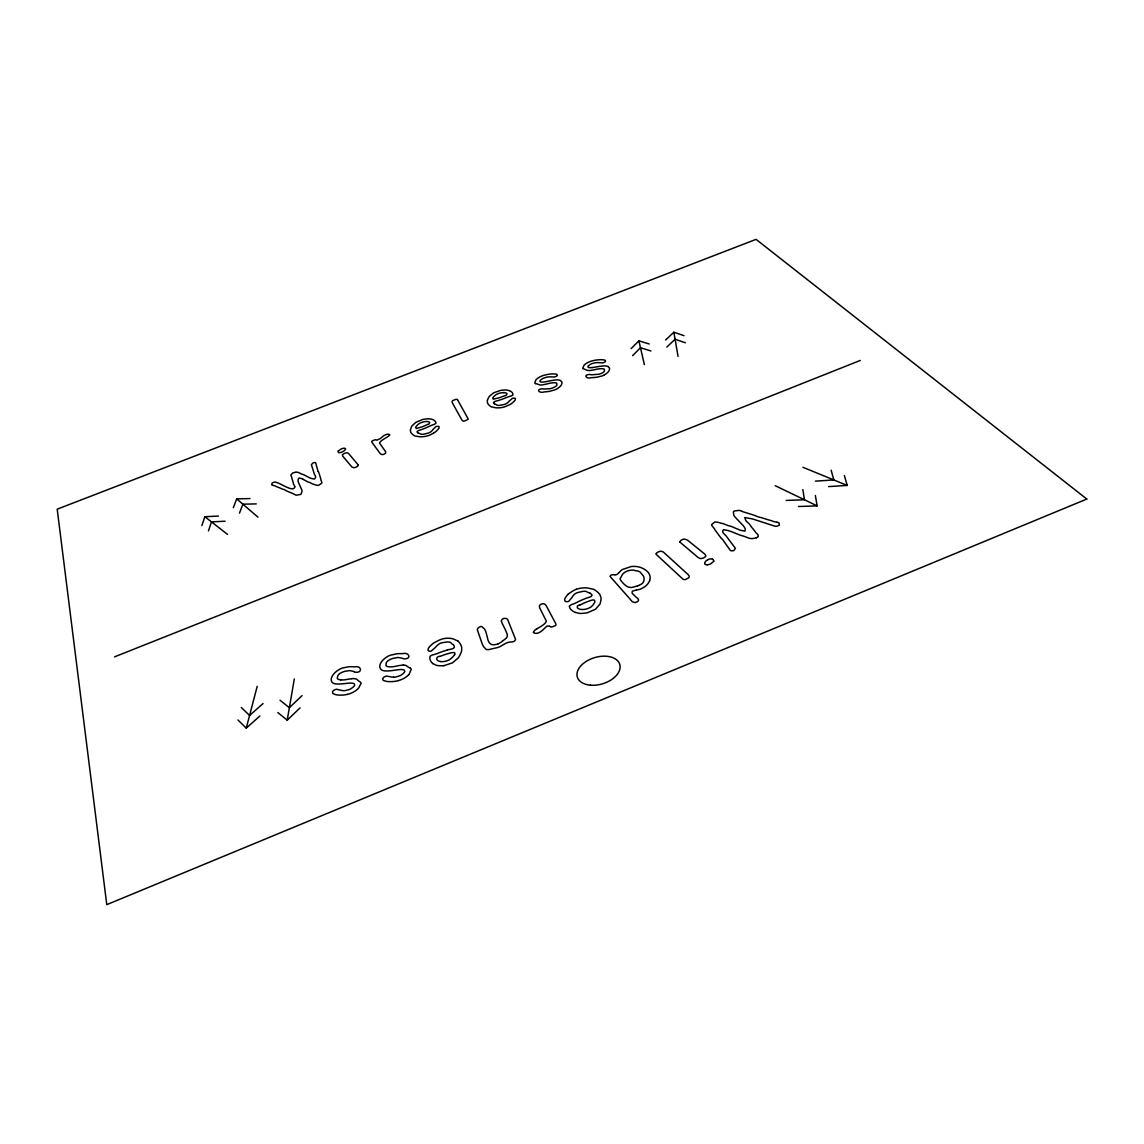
<?xml version="1.0" encoding="UTF-8"?>
<svg xmlns="http://www.w3.org/2000/svg" width="1144" height="1144" viewBox="0 0 1144 1144"><rect width="100%" height="100%" fill="white"/><g stroke="black" fill="none" stroke-linecap="round" stroke-linejoin="round"><path stroke-width="1.5" d="M277.82 712.526L287.215 720.177L294.308 678.978M237.952 719.976L246.26 728.127L257.2 686.328M208.465 530.873L211.483 521.864L225.125 521.221M713.613 561.504L710.853 563.72A5.048 2.903 -13.3 0 1 707.307 564.793M201.845 525.611L204.89 516.716L218.404 516.058M239.496 513.113L242.885 504.189L256.256 503.889M233.29 507.693L236.708 498.884L249.95 498.555M454.654 654.597C456.628 650.707 449.077 653.396 447.433 653.81A40.011 23.867 -20.5 0 0 442.785 655.34L439.954 656.37M338.381 450.822L341.041 449.063A4.075 1.916 -20.2 0 1 343.886 448.233A3.275 1.53 -20.2 0 1 345.545 448.734A4.848 2.274 -20.2 0 1 342.442 451.794A3.847 1.802 -20.2 0 1 340.097 452.638A2.717 1.273 -20.2 0 1 338.467 452.438M408.708 674.66L409.194 674.03A7.036 4.118 -21.5 0 0 409.967 672.243A7.164 4.204 -21.2 0 1 410.11 671.7A2.488 1.459 -21.3 0 1 410.381 671.256A9.309 5.463 -21.2 0 1 410.911 670.227L411.168 669.454A5.048 2.946 -21.4 0 0 411.139 668.983L410.367 668.125M618.89 572.701L620.72 570.842A13.113 7.536 -15.2 0 1 622.093 569.626L631.116 566.552A17.475 10.053 -15.3 0 1 637.937 566.752A21.064 12.141 -15.4 0 1 640.926 567.567L643.614 568.797A35.564 20.592 -15.7 0 1 647.876 572.1A22.837 13.199 -15.4 0 1 649.606 574.932A25.597 14.786 -15.4 0 1 650.021 576.562L650.121 577.677A21.293 12.298 -15.3 0 1 649.663 580.494M618.647 572.972L617.288 574.259A1.845 1.058 -15.6 0 1 615.829 574.746A8.265 4.719 -15.6 0 1 615.143 574.788L615.143 574.788M632.603 355.655L640.483 347.733L650.95 350.979M631.059 348.663L638.881 340.826L649.263 344.001M287.215 720.177L300.085 707.864M302.102 695.595L289.361 707.707L280.037 700.228M666.809 347.09L675.089 339.253L685.342 342.757M568.454 593.893L572.386 591.262A23.366 13.599 -16.5 0 1 576.333 589.231M665.651 339.982L673.873 332.232L684.04 335.678M246.26 728.127L259.888 716.015M263.063 703.56L249.578 715.472L241.312 707.507M503.117 640.626L502.874 640.812A33.29 19.305 -19.3 0 1 500.371 642.642A7.751 4.547 -19 0 1 497.912 643.915M536.693 628.928L540.011 626.969A21.493 12.512 -18 0 0 543.443 624.696L544.501 623.78A9.867 5.777 -17.8 0 0 545.817 622.25A4.919 2.889 -17.7 0 0 546.274 621.02L539.839 608.15A11.726 6.778 -17.4 0 1 539.453 607.021A7.879 4.562 -17.5 0 1 539.453 606.048A3.403 1.959 -17.6 0 1 540.025 604.962A2.374 1.373 -17.6 0 1 540.483 604.59L541.069 604.246A3.847 2.216 -17.6 0 1 541.841 603.932L542.671 603.746A2.159 1.244 -17.6 0 1 543.4 603.746L543.629 603.789A5.577 3.232 -17.6 0 1 544.658 604.189L545.03 604.418A9.838 5.706 -17.7 0 1 546.231 605.748L555.655 623.437A9.166 5.405 -17.6 0 1 555.97 624.738A2.646 1.559 -17.5 0 1 555.483 625.639L551.823 626.983A4.476 2.631 -17.4 0 1 550.55 626.697L550.464 626.655M433.776 433.004L435.535 431.846A19.705 9.338 -18.8 0 0 438.038 429.343A12.87 6.106 -18.7 0 0 439.053 427.885L439.053 426.712A2.903 1.373 -18.5 0 0 438.252 426.34L437.008 426.326A2.56 1.216 -18.5 0 0 435.964 426.569L433.161 429.286A17.174 8.137 -18.8 0 1 432.06 430.673A8.022 3.804 -18.7 0 1 430.73 431.846A4.719 2.245 -18.7 0 1 428.9 432.832L428.557 432.961A9.109 4.319 -18.7 0 1 427.713 433.218L424.438 434.048A13.699 6.492 -18.7 0 1 423.666 434.219L421.821 434.348A6.063 2.889 -18.7 0 1 420.835 434.077L420.491 433.891A2.059 0.987 -18.8 0 0 420.134 433.719A2.102 1.001 -18.8 0 1 419.791 433.562L419.591 433.476A19.219 9.095 -18.5 0 1 418.575 433.19A5.076 2.417 -18.8 0 1 418.018 432.933M433.39 433.218L432.146 433.876A19.033 9.009 -18.7 0 1 428.8 435.492L426.383 436.164A15.144 7.179 -18.7 0 1 420.177 436.793L418.246 436.55A16.416 7.865 -19.1 0 0 417.231 436.364L416.23 436.221A8.923 4.233 -18.8 0 1 415.343 436.093A3.718 1.773 -18.9 0 1 414.657 435.807A31.203 14.758 -18.4 0 1 410.839 432.489L410.41 430.487A27.856 13.199 -18.5 0 1 410.539 429.4L411.225 427.427A4.633 2.174 -19 0 0 411.497 426.898A11.268 5.32 -18.7 0 1 411.926 425.968L415.944 422.265L422.637 419.505A22.608 10.725 -18.8 0 1 428.557 418.761L431.86 419.276A2.445 1.144 -18.6 0 1 432.275 419.39A22.208 10.51 -18.9 0 1 434.277 420.463A19.162 9.066 -18.8 0 1 435.621 421.85L435.935 423.323L434.262 424.395A3.232 1.53 -18.5 0 1 433.633 424.567A5.763 2.746 -18.5 0 0 432.389 424.982A28.314 13.599 -18.5 0 0 429.043 426.469A27.599 12.899 -18.7 0 1 425.697 427.942L422.551 429.214A9.166 4.319 -18.8 0 1 420.491 429.929A9.252 4.404 -18.8 0 0 418.447 430.63L418.161 430.759A1.544 0.729 -18.8 0 0 417.531 431.202A7.179 3.418 -18.7 0 0 417.031 431.817L417.145 432.003A13.671 6.478 -18.6 0 0 417.975 432.947M639.053 585.342L641.441 584.083A6.435 3.718 -15.1 0 0 642.942 582.682L643.2 582.296A12.141 7.021 -15.2 0 0 644.015 580.323L644.115 579.121A23.738 13.714 -15.5 0 0 643.428 576.033L640.154 572.072A9.853 5.677 -15.2 0 0 639.324 571.6L639.053 571.485A8.995 5.177 -15.2 0 0 637.322 570.956A5.949 3.418 -15.2 0 0 636.379 570.813A7.922 4.533 -15 0 1 635.435 570.684L634.763 570.513A9.538 5.448 -15 0 1 633.662 570.084C628.986 569.826 623.151 571.7 621.378 576.39A9.781 5.606 -15.7 0 1 621.092 577.034L620.305 578.349A4.161 2.402 -15.4 0 0 620.22 579.55L622.593 582.611A40.383 23.152 -14.6 0 0 623.022 583.082L623.995 584.055A35.364 20.306 -14.7 0 0 626.097 585.757A18.533 10.696 -15 0 0 628.599 587.129L631.231 587.53A4.962 2.874 -15.3 0 0 632.26 587.344A15.759 9.223 -15.2 0 1 633.247 587.115A6.964 4.033 -15.3 0 0 634.019 586.858A2.502 1.459 -15.2 0 1 634.834 586.643L635.649 586.443A16.273 9.538 -15.2 0 1 636.279 586.3A6.807 3.947 -15.2 0 0 637.294 586.043M638.881 585.428L638.581 585.571A3.804 2.202 -15.1 0 1 637.294 586.028M114.543 656.856L860.259 360.446M579.722 605.047L578.735 605.262A2.731 1.602 -16.7 0 0 578.192 605.491L577.977 605.605A1.845 1.073 -16.7 0 0 577.348 606.163L577.348 607.75A7.679 4.49 -16.6 0 0 579.093 608.966A8.737 5.091 -16.5 0 0 582.01 609.509A9.953 5.806 -16.5 0 0 588.731 608.193A10.153 5.92 -16.5 0 0 591.062 606.935L592.42 605.662A22.694 13.185 -16.8 0 0 594.051 603.417A16.974 9.881 -16.7 0 0 594.923 601.673C595.295 597.797 588.831 601.415 586.943 601.858A38.882 23.094 -16.3 0 0 582.553 603.76L579.879 605.019M427.541 424.495L425.353 425.454A30.631 14.257 -18.8 0 1 421.75 426.955L416.344 428.528L415.572 427.384A14.386 6.807 -18.6 0 1 416.588 425.968A18.561 8.794 -18.6 0 1 417.932 424.553L419.119 423.623A8.151 3.861 -18.7 0 1 421.035 422.679A8.051 3.804 -18.7 0 1 426.354 421.507A7.093 3.361 -18.7 0 1 428.542 421.764A6.206 2.931 -18.7 0 1 429.786 422.522L428.928 424.095A2.274 1.073 -18.6 0 1 428.471 424.267L427.742 424.453M576.347 589.26L579.264 588.431A18.561 10.768 -16.6 0 1 587.015 587.944L588.545 588.159A10.382 6.006 -16.5 0 1 589.517 588.416A21.035 12.026 -16 0 0 590.847 588.731L592.149 589.003A11.326 6.564 -16.4 0 1 593.321 589.231A4.562 2.631 -16.3 0 1 594.265 589.689A38.51 22.465 -17.1 0 1 599.942 594.651L600.957 597.554A34.077 19.834 -17 0 1 601.043 599.127L600.614 601.944A5.834 3.418 -16 0 0 600.357 602.702A14.271 8.337 -16.5 0 1 600.014 604.046L595.552 609.223L587.287 612.798A30.416 17.618 -16.4 0 1 582.854 613.327A24.482 14.214 -16.4 0 1 579.65 613.427L575.589 612.483M503.861 392.621A7.036 3.318 -17.3 0 1 505.948 393.007A6.163 2.903 -17.2 0 1 507.049 393.851L506.005 395.395A2.245 1.058 -17.2 0 1 505.548 395.552L502.388 396.582A30.502 14.143 -17.3 0 1 498.698 397.883L493.278 399.17L492.678 397.969A13.828 6.521 -17.2 0 1 493.665 396.768A17.947 8.48 -17.1 0 1 495.509 395.08L496.596 394.351A8.151 3.832 -17.3 0 1 498.584 393.507A8.022 3.775 -17.3 0 1 503.875 392.621M447.304 650.021L443.286 651.293A35.392 20.992 -20.5 0 0 438.981 652.852A33.934 19.434 -20.5 0 1 434.663 654.397A6.521 3.789 -20.6 0 1 433.933 654.611A7.379 4.276 -20.6 0 1 433.118 654.768A4.361 2.545 -20.7 0 0 432.461 654.868L430.058 656.213L429.844 658.658A23.681 13.842 -20.2 0 0 430.816 661.232A27.499 16.073 -20.1 0 0 432.675 663.477M439.782 656.384L438.824 656.499A2.846 1.659 -20.6 0 0 438.252 656.67L438.009 656.77A1.845 1.087 -20.6 0 0 437.251 657.299L436.665 659.015A7.751 4.533 -20.4 0 0 437.794 660.546A8.809 5.162 -20.4 0 0 440.211 661.489M756.413 537.766L758.243 536.607L758.1 535.034A13.9 7.879 -12.4 0 0 756.813 533.562A14.643 8.237 -11.8 0 1 755.555 532.217A95.739 54.898 -14.3 0 0 752.752 528.557A99.056 54.326 -10.3 0 1 749.978 524.924A22.036 12.398 -12.8 0 0 748.734 523.409L747.204 521.993A23.867 13.242 -11.9 0 1 745.731 520.306L744.73 517.531L752.394 518.904L773.387 525.682A52.009 28.586 -11.1 0 0 775.518 526.312L776.59 526.226A10.339 5.777 -11.7 0 0 777.477 526.054L779.379 525.082L779.078 523.051A4.39 2.46 -11.7 0 0 778.12 522.579L777.119 522.279M398.412 680.623L395.91 681.166A23.881 13.857 -21.5 0 1 389.961 681.638A25.983 15.072 -21.5 0 1 386.5 681.395L383.526 680.523A4.133 2.417 -22 0 1 382.868 679.65A17.117 9.996 -21.7 0 1 382.697 678.578L383.683 677.334A4.333 2.531 -22 0 1 385.414 676.404L386.071 676.19A2.245 1.316 -22 0 1 386.686 676.104L390.247 676.747A22.923 13.285 -21.4 0 0 393.693 677.177M347.433 694.394L344.959 694.837A23.953 13.785 -22.8 0 1 339.167 695.08A26.112 15.015 -22.7 0 1 335.878 694.694L333.118 693.664A4.147 2.388 -23.2 0 1 332.589 692.735A16.431 9.51 -22.9 0 1 332.561 691.634L333.419 690.576A4.39 2.531 -23.2 0 1 335.435 689.517L336.093 689.332A2.331 1.344 -23.2 0 1 336.608 689.26L340.04 690.075A23.109 13.285 -22.6 0 0 343.314 690.647A8.494 4.905 -22.9 0 0 344.773 690.69L349.506 689.474A10.782 6.22 -22.9 0 0 353.753 686.514L354.282 685.914A3.217 1.859 -22.8 0 0 354.626 684.941L354.454 684.141A3.446 1.988 -22.8 0 0 353.868 683.583L353.253 683.368A12.555 7.279 -23 0 0 350.221 683.082A35.221 20.606 -23.4 0 0 346.36 683.411L341.927 683.869A35.764 20.292 -22.5 0 1 337.752 684.012A14.472 8.265 -22.8 0 1 334.277 683.583A9.767 5.591 -22.9 0 1 331.946 682.196L331.188 679.994A15.115 8.666 -22.8 0 1 339.482 669.354A11.74 6.721 -22.8 0 1 342.614 667.967L348.663 666.78A37.652 21.765 -23.2 0 1 354.74 666.838C361.289 665.322 362.848 672.629 356.07 672.3A7.693 4.404 -22.4 0 1 354.583 671.9L354.368 671.828M636.107 590.089L632.346 591.162L632.06 592.663A5.963 3.475 -15.1 0 0 632.518 593.622A41.727 24.181 -14.3 0 0 633.819 594.923A41.885 24.71 -16.2 0 1 635.106 596.224A17.203 10.039 -14.8 0 0 636.536 597.468A17.003 10.024 -15.6 0 1 637.966 598.727L638.495 599.842A4.19 2.46 -15.3 0 1 638.395 600.557L638.152 601.029A2.96 1.745 -15.2 0 1 637.537 601.658L635.092 602.602L632.661 601.873A7.193 4.218 -15.1 0 1 631.76 601.143L630.987 600.271A26.884 15.716 -14.7 0 1 630.415 599.542A23.938 14.1 -16 0 0 629.829 598.812L610.925 577.42A19.748 11.297 -15.3 0 1 610.052 576.233L611.196 574.946L613.556 574.688A5.091 2.917 -15.7 0 1 614.299 574.76A3.032 1.73 -15.6 0 0 614.986 574.803M636.636 589.975L637.423 589.803A16.645 9.624 -15.1 0 0 639.41 589.417A5.291 3.074 -15.1 0 0 641.083 588.845L644.344 587.015A13.742 7.951 -15.2 0 0 646.818 584.956A18.504 10.696 -15.2 0 0 649.678 580.494M296.024 472.215L296.453 472.186A8.051 3.789 -21.2 0 1 298.083 472.401A9.023 4.261 -21.2 0 1 298.97 472.772A20.635 9.753 -21.4 0 1 300 473.258A31.989 15.015 -20.5 0 0 300.5 473.516L301.072 473.788A32.847 15.415 -20.5 0 0 302.631 474.374A36.308 17.289 -21.6 0 1 304.204 474.96L308.537 477.234A64.135 30.159 -19.9 0 0 311.254 478.421L314.328 479.079L315.201 478.092A2.488 1.187 -20.9 0 0 315.544 477.434A6.278 2.989 -20.9 0 0 315.501 476.333A34.449 16.373 -21.4 0 0 315.029 475.318L314.486 474.345A7.236 3.446 -20.7 0 1 314.157 473.473L311.382 464.65L313.156 462.819A1.587 0.744 -20.7 0 1 313.771 462.634L314.614 462.562A3.489 1.644 -20.8 0 1 315.658 462.834L318.075 471.385A5.348 2.545 -20.7 0 0 318.289 471.628M351.351 678.778L350.207 678.907A14.257 8.251 -23 0 0 349.421 679.007L345.545 679.708A20.077 11.44 -22.6 0 1 341.627 679.936L340.712 679.879M752.48 538.552L751.88 538.581A9.867 5.563 -12.2 0 1 749.477 538.295A11.025 6.22 -12.2 0 1 748.019 537.794A24.424 13.685 -12 0 1 746.317 537.165A41.327 23.738 -13 0 0 745.673 536.908L744.501 536.464A41.213 23.681 -13 0 0 742.013 535.692A42.113 23.366 -11.9 0 1 739.524 534.934L732.332 532.017A79.765 46.218 -14 0 0 727.999 530.516L723.508 529.672L722.865 530.902A2.96 1.659 -12.9 0 0 722.736 531.688A7.593 4.261 -12.8 0 0 723.365 533.075A42.071 23.438 -12 0 0 724.524 534.348L725.782 535.592A8.709 4.919 -13 0 1 726.683 536.679L735.435 548.362L733.833 550.521A1.945 1.115 -12.7 0 1 733.089 550.764L731.946 550.822A4.304 2.46 -12.7 0 1 730.33 550.436L722.479 539.339A6.635 3.761 -13.1 0 0 722.021 538.981L721.292 538.366A53.711 29.973 -11.9 0 1 720.82 537.794L715.3 530.33A9.123 5.105 -12.9 0 1 714.728 529.357A8.723 4.891 -13.3 0 0 714.156 528.385A61.604 34.863 -14.5 0 0 713.212 527.284L711.883 525.611A8.194 4.562 -13 0 1 711.639 524.567L714.714 522.064A2.188 1.216 -13.1 0 1 715.4 521.95L718.475 522.408A21.407 12.026 -13.3 0 1 719.605 522.722A12.198 6.764 -12.8 0 0 721.921 523.394A12.484 6.993 -13.1 0 1 723.437 523.752A20.892 11.74 -13.2 0 1 724.896 524.295L728.227 525.654A5.62 3.132 -12.8 0 0 728.928 525.782A5.82 3.26 -12.9 0 1 729.329 525.868A9.08 5.105 -12.9 0 1 729.743 525.968L729.801 525.983A26.426 14.943 -13.1 0 1 733.39 527.327L738.752 529.558A5.62 3.146 -12.5 0 0 739.453 529.929L741.569 530.544A9.824 5.548 -12.6 0 1 742.728 530.716L744.844 531.131L745.216 529.958A8.809 4.948 -12.6 0 0 744.959 528.199A37.466 21.15 -13.3 0 0 743.214 525.639L735.306 517.331A35.164 19.362 -12 0 1 733.719 515.129L733.404 511.868A3.418 1.888 -12.6 0 1 734.291 511.011L739.281 510.353A23.023 12.827 -12.9 0 1 741.898 511.339M351.751 678.735L352.895 678.635A9.009 5.205 -22.8 0 1 354.068 678.578L356.385 679.05A34.635 20.034 -23.5 0 1 357.729 680.151L358.215 680.594A8.423 4.862 -22.4 0 0 358.944 681.152L359.488 681.495A21.85 12.598 -22.1 0 0 359.888 681.724L361.075 682.968A4.962 2.874 -22.7 0 1 361.061 683.44L360.717 684.226A9.595 5.591 -22.5 0 0 360.074 685.256A2.588 1.502 -22.6 0 0 359.745 685.756A7.465 4.347 -22.5 0 0 359.573 686.257A7.079 4.104 -22.8 0 1 358.601 688.073L358.058 688.688A13.499 7.793 -22.9 0 1 347.433 694.351M443.743 665.708L452.466 662.862L458.315 657.857A13.07 7.65 -20.3 0 0 458.73 657.228A15.501 9.08 -20.4 0 0 459.187 656.37A5.72 3.375 -19.9 0 1 459.673 655.598L461.103 652.581A33.977 19.763 -20.7 0 0 461.59 650.879L461.733 647.604A38.753 22.594 -20.9 0 0 458.458 641.512A4.647 2.703 -20 0 0 457.772 640.912M815.415 481.138L833.833 479.951L831.159 470.17M828.585 486.6L847.204 485.428L844.386 475.518M786.142 500.428L804.461 499.785L802.845 489.575M798.569 506.492L817.116 505.877L815.372 495.538M403.46 665.036L405.82 665.393A34.678 20.263 -22.2 0 1 407.336 666.409L407.893 666.809A8.594 5.005 -21.1 0 0 408.708 667.324L409.323 667.638A22.637 13.142 -20.8 0 0 409.652 667.796L410.267 668.082M590.919 374.631L590.99 374.646A5.262 2.488 -15.7 0 1 591.605 374.789L598.841 374.245A9.838 4.619 -15.5 0 0 601.229 373.416A6.421 3.032 -15.5 0 0 603.188 372.372A5.177 2.445 -15.5 0 0 604.404 371.156L604.418 369.426A3.675 1.73 -15.4 0 0 603.674 368.954L603.117 368.811A8.408 3.961 -15.5 0 0 601.015 368.697L600.214 368.74A16.502 7.822 -15.5 0 0 596.825 369.183L593.707 369.898A11.34 5.291 -15.5 0 1 592.935 370.041L590.662 370.413A5.434 2.545 -15.6 0 1 589.575 370.542L587.573 370.442A27.542 12.813 -15.3 0 1 586.2 369.898L585.628 369.655A5.934 2.788 -15.8 0 0 584.97 369.412L582.811 368.525A4.018 1.873 -15.7 0 1 582.739 368.239L582.882 367.767A7.479 3.489 -15.9 0 0 583.24 367.11A2.045 0.958 -15.8 0 0 583.44 366.795A5.691 2.66 -15.8 0 0 583.497 366.495A5.62 2.617 -15.6 0 1 583.998 365.365L584.341 364.965A10.725 5.005 -15.6 0 1 589.289 361.876A10.882 5.091 -15.6 0 1 592.277 360.846L594.294 360.389A19.291 9.052 -15.6 0 1 599.184 359.759A21.121 9.924 -15.6 0 1 602.087 359.702L604.676 360.06A3.246 1.516 -15.4 0 1 605.319 360.546A13.671 6.392 -15.6 0 1 605.591 361.175L604.904 361.976A3.446 1.616 -15.4 0 1 603.56 362.619L603.031 362.791A1.759 0.829 -15.4 0 1 602.516 362.877L599.47 362.691A18.676 8.78 -15.6 0 0 596.539 362.634A6.807 3.189 -15.5 0 0 595.28 362.734L591.891 363.62A8.609 4.033 -15.5 0 0 588.402 365.865L588.073 366.266A2.574 1.201 -15.6 0 0 587.959 366.852L588.259 367.31A2.76 1.287 -15.6 0 0 588.86 367.582L589.446 367.653A9.967 4.647 -15.5 0 0 592.106 367.582M535.921 383.698L536.207 383.755A16.188 7.636 -16.8 0 1 536.593 383.855L537.151 383.998A5.906 2.774 -16.7 0 1 537.823 384.198L538.424 384.427A28.128 13.113 -16.2 0 0 539.839 384.927L541.87 384.956A6.692 3.146 -16.5 0 0 542.971 384.784L545.388 384.312A8.752 4.104 -16.4 0 0 546.003 384.184L549.106 383.383A16.216 7.708 -16.4 0 1 552.481 382.825L553.667 382.739A8.208 3.875 -16.4 0 1 555.426 382.811L555.998 382.925A3.661 1.73 -16.3 0 1 556.77 383.369L556.885 385.07A5.148 2.431 -16.3 0 1 555.755 386.314A6.364 3.003 -16.3 0 1 553.868 387.401A9.695 4.576 -16.4 0 1 551.808 388.202A14.414 6.778 -16.4 0 1 550.207 388.674L544.244 389.06A5.777 2.731 -16.5 0 0 543.614 388.946L543.143 388.888A6.249 2.96 -16.6 0 0 541.741 388.817C535.463 389.461 539.696 393.722 544.244 391.92A29.601 13.842 -16.3 0 0 549.649 391.305L554.726 389.947A9.538 4.504 -16.3 0 0 557.171 388.745A12.198 5.763 -16.4 0 0 561.818 383.826A12.241 5.777 -16.4 0 0 561.647 381.653L560.374 380.466A7.894 3.732 -16.3 0 0 557.957 379.937A11.783 5.563 -16.3 0 0 554.797 380.065A29.201 13.914 -16.4 0 0 551.208 380.609L547.476 381.352A27.041 12.527 -16.3 0 1 544.215 381.953A9.967 4.647 -16.4 0 1 541.527 382.11L540.94 382.053A2.746 1.287 -16.5 0 1 540.311 381.81L540.054 381.538A2.56 1.201 -16.5 0 1 540.039 380.78L540.34 380.38A8.58 4.033 -16.4 0 1 543.286 378.264L547.047 377.077A6.75 3.16 -16.4 0 1 548.319 376.934A18.547 8.752 -16.5 0 1 551.265 376.891L554.44 376.977A1.802 0.844 -16.3 0 0 554.883 376.891L555.398 376.705A3.446 1.616 -16.3 0 0 556.699 376.018L557.342 375.289A13.671 6.406 -16.4 0 0 557.014 374.603A3.289 1.544 -16.3 0 0 556.313 374.145L553.682 373.888A20.892 9.838 -16.4 0 0 550.321 374.074A19.119 8.995 -16.4 0 0 545.874 374.789L543.514 375.418A10.725 5.019 -16.4 0 0 536.164 379.636L535.85 380.037A5.606 2.631 -16.5 0 0 535.435 381.152A5.949 2.774 -16.7 0 1 535.406 381.452A2.102 0.987 -16.6 0 1 535.235 381.781A7.336 3.432 -16.7 0 1 534.92 382.425L534.806 382.911A3.961 1.859 -16.5 0 0 534.891 383.183L535.549 383.612M509.337 390.633L506.349 389.975A22.565 10.668 -17.3 0 0 500.529 390.404L493.722 392.792L489.432 396.224A10.868 5.105 -17.3 0 0 489.117 396.696A12.512 5.892 -17.3 0 0 488.817 397.24A4.519 2.116 -17.5 0 1 488.474 397.754L487.558 399.714A27.613 13.027 -17 0 0 487.301 400.815L487.458 402.86A31.06 14.629 -17 0 0 490.69 406.463A3.718 1.759 -17.4 0 0 491.319 406.792A9.195 4.347 -17.3 0 0 492.163 406.964L492.993 407.15A17.403 8.308 -17.7 0 1 494.065 407.421L495.881 407.779A14.7 6.95 -17.2 0 0 498.627 407.85A15.473 7.307 -17.2 0 0 501.973 407.507L504.061 407.035A17.989 8.494 -17.3 0 0 507.822 405.491L509.523 404.733A9.71 4.605 -17.2 0 0 510.081 404.461L511.168 403.803A18.876 8.909 -17.3 0 0 514.114 401.258A12.67 5.992 -17.2 0 0 515.301 399.842L515.358 398.541A2.874 1.358 -17.1 0 0 514.728 398.226L513.527 398.126A2.545 1.201 -17.1 0 0 512.483 398.327L509.294 401.072A17.26 8.137 -17.4 0 1 508.165 402.259A8.122 3.847 -17.3 0 1 506.735 403.374A4.705 2.231 -17.2 0 1 504.833 404.275L504.332 404.418A9.223 4.361 -17.2 0 1 503.632 404.59L500.557 405.205A15.816 7.45 -17.2 0 1 499.599 405.376L497.812 405.391A6.049 2.86 -17.3 0 1 496.882 405.047L496.625 404.904A3.189 1.516 -17.4 0 0 496.253 404.661A2.102 1.001 -17.3 0 1 495.953 404.476L495.724 404.375A20.12 9.467 -17.1 0 1 494.909 404.075M509.38 390.647L509.48 390.676A2.359 1.115 -17.1 0 1 509.866 390.819A22.051 10.396 -17.4 0 1 511.654 392.02A19.148 9.023 -17.4 0 1 512.769 393.507L512.884 395.023L511.139 396.01A3.189 1.502 -17.1 0 1 510.496 396.153A5.606 2.646 -17.1 0 0 509.237 396.51A28.371 13.585 -17.1 0 0 505.82 397.812A27.27 12.698 -17.3 0 1 502.388 399.127L499.184 400.228A9.166 4.304 -17.3 0 1 497.097 400.829A9.252 4.39 -17.4 0 0 495.023 401.415L494.737 401.53A1.53 0.729 -17.4 0 0 494.079 401.959A7.179 3.403 -17.3 0 0 493.507 402.559L493.593 402.745M575.446 612.44L575.232 612.383A3.017 1.773 -16.8 0 1 574.674 612.183A27.227 15.83 -16.3 0 1 571.9 610.424A23.609 13.742 -16.3 0 1 569.941 608.265L569.297 606.077L571.371 604.604A4.333 2.531 -16.9 0 1 572.029 604.432A6.835 3.961 -16.8 0 0 573.573 603.932A34.105 19.52 -17 0 0 577.606 602.03A34.935 20.649 -16.4 0 1 581.638 600.128L585.456 598.526A11.368 6.635 -16.4 0 1 587.973 597.654A11.311 6.535 -16.4 0 0 590.476 596.782L590.819 596.625A1.888 1.087 -16.4 0 0 591.534 596.024A8.752 5.062 -16.5 0 0 592.049 595.18L591.863 594.909A13.285 7.708 -16.6 0 0 589.932 593.021M302.631 478.964L301.272 478.478A8.323 3.932 -21 0 1 300.486 478.335L299.084 478.02L298.269 479.264A7.279 3.461 -21 0 0 298.041 480.38A31.589 15.044 -20.6 0 0 298.455 482.453L301.544 489.303A29.015 13.885 -21.7 0 1 302.03 491.419L301.129 493.922A2.917 1.401 -21.3 0 1 300.443 494.48L296.182 495.209A19.62 9.409 -21 0 1 294.551 494.351L293.007 493.607A79.708 37.623 -20 0 1 291.992 493.221L287.602 491.377A9.567 4.562 -21.3 0 1 286.729 490.976L285.042 490.004A9.338 4.447 -21.6 0 0 284.027 489.575A53.797 25.297 -20.6 0 1 280.58 488.288A99.113 47.619 -23.2 0 0 277.177 486.901A19.634 9.252 -21.2 0 1 275.718 486.272A20.106 9.524 -21.9 0 0 274.274 485.657L274.06 485.599A18.032 8.537 -21.8 0 0 273.459 485.485A7.579 3.575 -21.4 0 1 272.715 485.285L272.129 485.027A3.604 1.702 -21.5 0 1 271.686 484.741L272.158 483.025L273.859 482.239A8.623 4.075 -21.6 0 1 274.546 482.096L275.346 482.024A43.458 20.592 -22.2 0 1 276.633 482.511C281.352 483.669 293.636 492.749 294.809 486.829M354.154 671.742L354.154 671.742A7.751 4.433 -22.4 0 1 353.453 671.414L349.95 670.584L345.273 671.228A12.098 6.95 -22.9 0 0 342.328 672.2A7.808 4.476 -22.8 0 0 339.768 673.587A6.335 3.632 -22.8 0 0 337.966 675.375L337.265 678.163A4.533 2.588 -22.9 0 0 337.88 679.05L338.438 679.35A10.367 5.92 -22.8 0 0 340.712 679.879M802.916 467.281L847.204 485.428M775.232 485.699L817.116 505.877M608.193 366.609L609.452 368.082A12.269 5.777 -15.5 0 1 604.332 374.932M550.378 626.612L550.021 626.397A7.436 4.39 -17.7 0 0 549.406 626.054L547.132 626.04L544.73 628.142A14.772 8.666 -18 0 1 543.629 629.257A17.46 10.225 -18 0 1 541.198 631.316A8.923 5.248 -17.9 0 1 538.009 633.032A2.96 1.745 -17.9 0 1 537.008 633.304L535.578 633.347A5.806 3.418 -17.9 0 1 534.534 633.132L533.776 632.775A3.332 1.959 -17.9 0 1 533.333 632.274L534.52 630.415A15.344 9.095 -17.8 0 1 536.693 628.928M204.89 516.716L227.542 534.42M236.708 498.884L257.958 517.145M318.289 471.628L318.575 471.971A37.08 17.575 -21.4 0 1 318.761 472.386L320.678 478.507A7.579 3.632 -20.9 0 1 320.82 479.293A7.365 3.532 -20.7 0 0 320.963 480.094A53.754 25.811 -19.8 0 0 321.335 480.981L321.836 482.368A7.05 3.375 -20.9 0 1 321.707 483.226L318.604 485.313A1.859 0.887 -20.9 0 1 318.061 485.413L315.858 485.042A18.004 8.609 -20.6 0 1 315.1 484.784A10.453 5.019 -21.1 0 0 313.57 484.227A10.582 5.062 -20.8 0 1 312.541 483.926A17.718 8.466 -20.7 0 1 311.611 483.483L309.666 482.425A4.876 2.331 -21.1 0 0 309.08 482.282A6.006 2.86 -20.9 0 1 308.494 482.124A21.85 10.382 -20.6 0 1 306.249 481.038L303.06 479.293A5.563 2.646 -21.2 0 0 302.631 478.95M457.629 399.942L457.457 399.685A2.588 1.201 -18 0 0 456.856 399.356L456.17 399.313A1.802 0.844 -18 0 0 455.698 399.399L452.924 400.5A1.931 0.901 -18.1 0 0 452.495 400.915A4.361 2.031 -18 0 0 452.123 401.73L452.109 402.002A9.252 4.319 -17.9 0 0 452.438 403.003L462.133 420.434L463.549 421.164A3.06 1.459 -18 0 0 464.335 421.092L467.896 419.476A2.059 0.972 -18 0 0 468.182 418.947L457.814 400.257M638.881 340.826L644.358 364.564M673.873 332.232L678.049 356.37M604.389 374.889A9.524 4.49 -15.5 0 1 601.887 376.018L596.768 377.22A29.858 13.928 -15.4 0 1 591.391 377.663C586.658 379.35 582.897 374.86 589.131 374.46A6.278 2.96 -15.7 0 1 590.518 374.574M592.106 367.582A27.47 12.698 -15.5 0 0 595.38 367.067L599.127 366.452A29.658 14.1 -15.5 0 1 602.716 366.008A11.869 5.591 -15.5 0 1 605.848 365.98A7.908 3.718 -15.4 0 1 608.193 366.609M494.751 404.147A10.51 4.962 -17.2 0 1 493.65 402.717M338.653 452.323A5.076 2.388 -20.2 0 1 338.252 450.85M294.809 486.829A20.263 9.638 -21.6 0 0 294.294 485.442L293.65 484.284A18.032 8.58 -20.9 0 1 293.264 483.04A81.996 38.538 -22.6 0 0 292.478 480.123A79.651 37.852 -19.8 0 1 291.691 477.22A12.041 5.677 -21.4 0 0 291.248 476.161A11.383 5.362 -21 0 1 290.819 475.017L292.821 472.901A9.867 4.662 -21.2 0 1 294.523 472.486A20.034 9.51 -21.3 0 1 295.767 472.257M403.474 665.036A6.75 3.932 -21.5 0 0 402.345 665.122L399.227 665.536A12.942 7.55 -21.7 0 0 398.612 665.636L394.694 666.48A20.02 11.497 -21.4 0 1 390.662 666.866L389.718 666.852A10.325 5.949 -21.6 0 1 387.287 666.437L386.672 666.165A4.519 2.603 -21.7 0 1 385.928 665.336L386.329 662.605A6.364 3.675 -21.6 0 1 387.973 660.803A7.836 4.533 -21.6 0 1 390.462 659.344A12.055 6.978 -21.6 0 1 393.379 658.272L398.126 657.457L401.859 658.115A6.664 3.847 -21.2 0 0 402.545 658.386L403.074 658.558A7.608 4.39 -21.2 0 0 404.676 658.872C411.854 658.83 408.966 651.78 402.631 653.639A37.909 22.122 -22 0 0 397.054 653.767L390.247 655.24A11.683 6.735 -21.6 0 0 387.144 656.756A15.044 8.694 -21.6 0 0 380.566 663.377A15.129 8.752 -21.6 0 0 379.865 667.352L380.923 669.454A9.781 5.649 -21.7 0 0 383.497 670.699A14.529 8.38 -21.6 0 0 387.158 670.97A35.721 20.435 -21.3 0 0 391.448 670.656L395.967 670.026A34.649 20.463 -22.1 0 1 399.928 669.555A12.47 7.293 -21.8 0 1 403.088 669.712L403.761 669.898A3.446 2.002 -21.6 0 1 404.433 670.398L404.704 671.17A3.217 1.873 -21.6 0 1 404.476 672.129L404.004 672.729A10.754 6.249 -21.7 0 1 399.957 675.775L395.209 677.148A8.508 4.948 -21.7 0 1 393.693 677.177M408.708 674.66A13.471 7.851 -21.6 0 1 398.412 680.58M440.125 661.532A9.981 5.849 -20.4 0 0 449.263 659.831L450.965 658.615A22.837 13.285 -20.6 0 0 452.995 656.656A17.889 10.425 -20.5 0 0 454.654 654.597M457.757 640.912A11.283 6.564 -20.2 0 0 456.799 640.526L455.855 640.125A21.078 12.155 -19.5 0 1 454.64 639.553A10.425 6.049 -20.2 0 0 453.853 639.181L452.566 638.752A18.647 10.854 -20.4 0 0 445.431 638.352L442.513 638.881A23.666 13.814 -20.3 0 0 438.252 640.597L433.748 642.928A20.563 11.983 -20.3 0 0 432.575 643.857A26.426 15.43 -20.2 0 0 430.015 646.217A15.787 9.181 -20.4 0 0 428.371 648.262L427.999 650.293A3.532 2.045 -20.6 0 0 428.642 650.864L430.03 651.193A3.132 1.816 -20.6 0 0 431.288 651.05L435.592 647.218A21.207 12.384 -20.1 0 1 437.165 645.531A9.924 5.763 -20.3 0 1 439.067 644.015A5.763 3.346 -20.3 0 1 441.47 642.899L442.07 642.742A11.511 6.692 -20.4 0 1 442.914 642.585L446.632 642.056A20.778 12.155 -20.4 0 1 447.79 641.941L449.892 642.17A7.422 4.304 -20.3 0 1 450.908 642.814A2.417 1.401 -20.2 0 1 451.236 643.171A3.718 2.159 -20 0 0 451.58 643.514A2.617 1.516 -20.1 0 1 451.909 643.843L452.209 644.058A23.91 13.957 -20.6 0 1 453.167 644.687M443.758 665.679A27.813 16.202 -20.2 0 1 436.665 665.436L433.09 663.763A3.074 1.802 -20.7 0 1 432.661 663.477M447.304 650.021A11.44 6.707 -20.3 0 1 449.878 649.392A11.254 6.535 -20.1 0 0 452.452 648.762L452.809 648.619A1.888 1.101 -20.1 0 0 453.682 648.062A8.766 5.091 -20.2 0 0 454.454 647.204L454.382 646.903A12.984 7.55 -20.4 0 0 453.324 644.615M497.912 643.915A9.738 5.72 -19 0 1 496.539 644.372L494.008 644.801A6.621 3.89 -19 0 1 491.419 644.387A8.752 5.134 -19 0 1 489.703 643.128A22.651 13.285 -18.6 0 1 488.602 641.484A36.579 21.436 -18.2 0 1 487.473 637.78L485.986 632.246A36.608 21.264 -20.1 0 0 484.513 629.043L481.81 626.554A2.317 1.344 -19.3 0 0 480.723 626.554L478.878 627.398A7.007 4.061 -19.2 0 0 477.963 628.356A5.348 3.089 -19.2 0 0 477.434 629.257A4.748 2.746 -19.2 0 0 477.305 629.643L481.881 643.042A50.865 29.83 -18.1 0 0 483.798 646.946L486.3 649.535L488.974 649.62A9.452 5.606 -19.3 0 1 491.133 649.048L492.421 648.719A10.167 6.035 -19.2 0 1 493.822 648.419L497.54 647.576A6.792 4.004 -19 0 0 498.283 647.332A9.309 5.477 -19 0 0 500.471 646.374A23.438 13.685 -19.1 0 0 502.645 645.102A32.389 19.434 -18.6 0 1 505.09 643.686A11.125 6.607 -18.7 0 1 507.65 642.571A4.862 2.874 -18.7 0 1 509.395 642.127A21.493 12.813 -18.9 0 1 511.025 642.013L511.868 641.927A20.721 12.126 -18.4 0 0 512.326 641.87A3.747 2.202 -18.6 0 0 513.556 641.555A2.131 1.258 -18.6 0 0 514.414 641.112L515.401 639.882A2.86 1.687 -18.6 0 0 515.415 639.053L507.636 619.462A6.764 3.918 -18.7 0 0 506.363 618.547L504.275 618.346A3.103 1.787 -18.6 0 0 503.503 618.547A2.917 1.687 -18.6 0 0 502.33 619.161L501.186 620.834A174.717 100.357 -14.3 0 0 503.961 626.969A179.136 104.09 -23.2 0 1 506.778 633.175A35.021 20.506 -19.6 0 1 507.235 634.677A9.838 5.763 -18.9 0 1 507.264 636.293A6.621 3.89 -18.9 0 1 506.363 638.052L504.147 639.882A6.935 4.09 -18.7 0 0 503.417 640.397M568.454 593.893A20.478 11.883 -16.5 0 0 567.538 594.851A26.112 15.187 -16.4 0 0 565.665 597.254A15.673 9.095 -16.6 0 0 564.621 599.256L564.95 601.086A3.532 2.045 -16.9 0 0 565.865 601.529A4.075 2.359 -16.9 0 0 567.124 601.673L567.453 601.644A3.117 1.802 -16.9 0 0 568.74 601.372L571.971 597.454A21.107 12.269 -16.3 0 1 573.044 595.781A9.896 5.734 -16.6 0 1 574.531 594.208A5.749 3.332 -16.6 0 1 576.676 592.935L577.262 592.721A11.297 6.549 -16.6 0 1 578.12 592.492L581.881 591.577A19.948 11.626 -16.6 0 1 583.068 591.334L585.385 591.276A7.336 4.247 -16.6 0 1 586.7 591.734A2.474 1.43 -16.5 0 1 587.187 592.006A3.561 2.059 -16.3 0 0 587.673 592.263A2.517 1.459 -16.4 0 1 588.13 592.52L588.531 592.663A23.252 13.556 -16.8 0 1 589.789 593.121M707.492 559.974A6.02 3.475 -13.2 0 0 704.775 564.049A4.047 2.331 -13.3 0 0 707.321 564.736M707.478 559.902A4.033 2.317 -13.2 0 1 712.712 559.173M712.483 559.344A6.263 3.604 -13.3 0 1 713.827 561.361M741.913 511.339A20.263 11.125 -12.2 0 0 742.856 511.74L744.372 512.212A96.925 55.799 -13.8 0 1 746.474 512.827L752.895 514.843A11.24 6.263 -12.4 0 1 754.311 515.315L757.171 516.473A10.839 6.006 -12 0 0 758.815 517.002A66.138 37.881 -12.9 0 1 764.306 518.575A112.627 59.96 -10.6 0 0 769.883 520.263A23.867 13.471 -12.1 0 1 772.3 521.035A24.267 13.442 -11.4 0 0 774.717 521.807A24.61 13.628 -11.5 0 0 775.804 521.993A9.409 5.291 -11.8 0 1 777.119 522.265M756.413 537.766A12.341 6.95 -12.2 0 1 754.425 538.223A24.71 13.842 -12.2 0 1 752.809 538.509M358.272 465.007L357.958 465.708A4.419 2.116 -20.1 0 1 357.443 466.237L357.243 466.409A3.361 1.616 -20.1 0 1 356.099 467.109A4.09 1.959 -20.1 0 1 355.341 467.41L354.64 467.624A2.445 1.173 -20.1 0 1 353.71 467.724L351.909 467.024L342.728 456.098L342.413 454.84L343.686 453.796A6.721 3.175 -20.2 0 1 344.73 453.281L346.174 452.852A2.831 1.33 -20.2 0 1 347.433 452.895A5.162 2.431 -20.2 0 1 348.305 453.324A16.917 7.994 -20.4 0 1 348.891 453.882L358.272 465.007M679.808 541.999L697.54 557.028A21.307 12.126 -13.1 0 0 698.626 557.8A6.263 3.589 -13.4 0 0 700.042 558.401A3.446 1.973 -13.4 0 0 701.787 558.472L703.56 557.914A8.194 4.676 -13.5 0 0 704.747 557.257L705.962 555.884L704.904 554.197L687.329 539.997L684.641 539.124A2.903 1.63 -13.9 0 0 683.454 539.239L682.639 539.496A4.905 2.76 -13.9 0 0 681.795 539.868A3.932 2.216 -13.9 0 0 680.78 540.54L679.808 541.999M389.618 434.934L388.688 436.007A11.368 5.334 -19.4 0 1 387.902 436.579A13.17 6.178 -19.5 0 1 387.015 437.151L384.427 438.724A17.56 8.351 -19.3 0 0 381.753 440.512L380.923 441.198A8.037 3.818 -19.4 0 0 379.922 442.328A4.004 1.888 -19.5 0 0 379.593 443.157L385.256 451.194A9.581 4.576 -19.7 0 1 385.628 451.937A6.578 3.146 -19.6 0 1 385.671 452.595A2.803 1.344 -19.6 0 1 385.228 453.396A1.959 0.944 -19.6 0 1 384.87 453.696L384.398 453.982A3.132 1.502 -19.6 0 1 383.769 454.268L383.083 454.468A1.802 0.858 -19.6 0 1 382.482 454.54L382.282 454.526A4.633 2.216 -19.5 0 1 381.424 454.34L381.109 454.225A8.137 3.89 -19.5 0 1 380.08 453.41L372.029 442.442A7.322 3.446 -19.5 0 1 371.771 441.627A2.102 0.987 -19.6 0 1 372.129 441.012L375.003 439.796A3.575 1.687 -19.6 0 1 376.033 439.868L376.505 440.04A6.735 3.175 -19.5 0 0 376.948 440.183L380.623 438.395A11.154 5.277 -19.4 0 1 381.452 437.58A14.057 6.65 -19.3 0 1 383.326 436.05A7.193 3.403 -19.4 0 1 385.8 434.663A2.374 1.115 -19.4 0 1 386.586 434.391L387.73 434.234A4.633 2.188 -19.4 0 1 388.56 434.277L389.174 434.434A2.674 1.258 -19.4 0 1 389.561 434.706L389.618 434.934M656.313 553.453L656.213 553.639A2.474 1.401 -14.5 0 0 656.155 554.339L683.082 579.279A3.275 1.902 -13.9 0 0 683.998 579.593L685.013 579.608A2.331 1.358 -13.9 0 0 685.628 579.465L688.788 577.749A2.431 1.416 -13.8 0 0 689.117 577.162A5.491 3.189 -13.9 0 0 689.074 576.004L688.902 575.632A11.511 6.692 -14.1 0 0 687.773 574.274L663.32 552.009L661.003 551.208A3.661 2.073 -14.5 0 0 659.988 551.351L658.587 551.823A6.235 3.532 -14.5 0 0 657.571 552.352L656.313 553.453M1086.8 499.056L106.778 904.647L57.2 509.18L756.07 239.353L1086.8 499.056M590.504 685.199A22.151 13.685 -16.6 0 0 619.919 664.95A22.151 13.685 -16.6 0 0 585.213 662.061A22.151 13.685 -16.6 0 0 590.504 685.199"/></g></svg>
